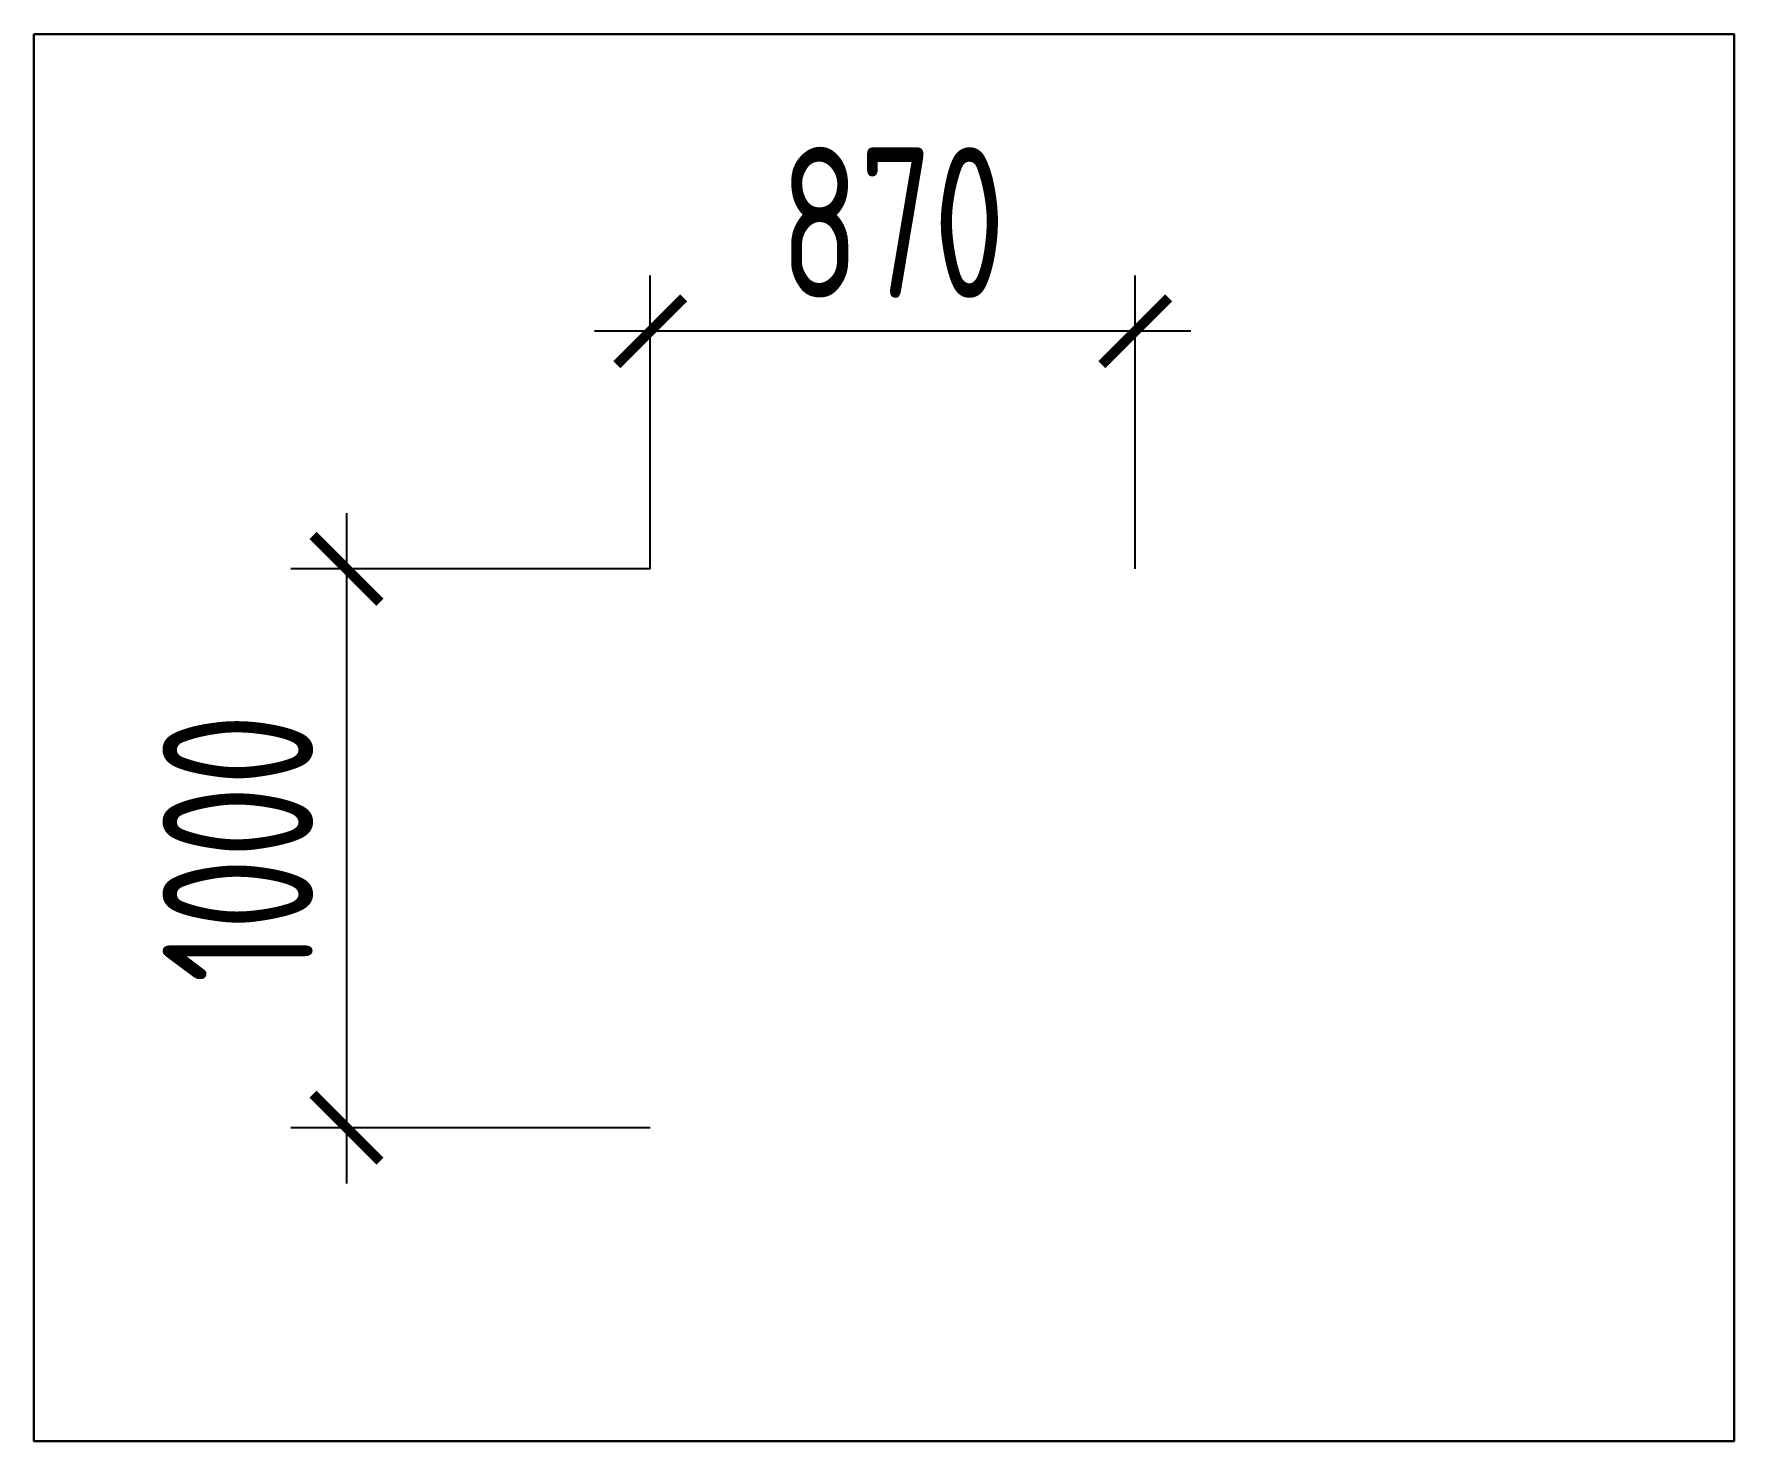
# Model space of a CAD drawing. Header units: millimetres. Extents: x -350007 to 536090, y -888 to 198380.
# Drawn here: x -54166 to -51117, y 114286 to 116810 of the extents above; entities that cross this region are included whole.
import ezdxf

# ---------------------------------------------------------------- set-up
doc = ezdxf.new("R2010")
doc.units = ezdxf.units.MM
doc.layers.add('АР_Размеры нов.', color=15, linetype='Continuous', lineweight=0)
doc.styles.add('ISOCPEUR', font='isocpeur.ttf', dxfattribs={"width": 0.7})
doc.dimstyles.new('R_100', dxfattribs={"dimtxt": 270, "dimasz": 120, "dimexe": 100, "dimexo": 0, "dimgap": 60, "dimtad": 1, "dimdec": 0, "dimrnd": 5, "dimzin": 0, "dimdsep": 46, "dimtxsty": 'ISOCPEUR', "dimblk": 'ARCHTICK', "dimcen": 0, "dimdle": 100, "dimclrd": 256, "dimclre": 256, "dimclrt": 256, "dimadec": 0, "dimazin": 0, "dimtfac": 2, "dimtdec": 0, "dimtofl": 0, "dimtmove": 1, "dimatfit": 3, "dimfxl": 1, "dimtvp": 3, "dimtolj": 1, "dimtzin": 0, "dimarcsym": 0})

# ---------------------------------------------------------------- blocks, each defined once
blk = doc.blocks.new('_ArchTick')
at = {"color": 0, "linetype": 'ByBlock', "const_width": 0.15}
blk.add_lwpolyline([(-0.5, -0.5), (0.5, 0.5)], dxfattribs=at)
blk = doc.blocks.new('*D6566')
at = {"layer": 'Defpoints', "color": 0, "transparency": 16777216}
for p in [(-53060.8, 116276.9), (-53060.8, 115850.7), (-52190.8, 115850.7)]:
    blk.add_point(p, dxfattribs=at)
at = {"layer": 'АР_Размеры нов.', "lineweight": -2, "transparency": 16777216}
for p, q in [((-53060.8, 115850.7), (-53060.8, 116376.9)), ((-52190.8, 115850.7), (-52190.8, 116376.9)), ((-52090.8, 116276.9), (-53160.8, 116276.9))]:
    blk.add_line(p, q, dxfattribs=at)
at = {"layer": 'АР_Размеры нов.', "lineweight": -2, "transparency": 16777216, "xscale": 120, "yscale": 120, "zscale": 120, "rotation": 180}
blk.add_blockref('_ArchTick', (-53060.8, 116276.9), dxfattribs=at)
at = {"layer": 'АР_Размеры нов.', "lineweight": -2, "transparency": 16777216, "xscale": 120, "yscale": 120, "zscale": 120}
blk.add_blockref('_ArchTick', (-52190.8, 116276.9), dxfattribs=at)
at = {"layer": 'АР_Размеры нов.', "transparency": 16777216, "insert": (-52625.8, 116471.9), "char_height": 270, "attachment_point": 5, "style": 'ISOCPEUR'}
blk.add_mtext('\\A1;870', dxfattribs=at)
blk = doc.blocks.new('*D6567')
at = {"layer": 'Defpoints', "color": 0, "transparency": 16777216}
for p in [(-53060.8, 115850.7), (-53605.5, 114848.3), (-53060.8, 114848.3)]:
    blk.add_point(p, dxfattribs=at)
at = {"layer": 'АР_Размеры нов.', "lineweight": -2, "transparency": 16777216}
for p, q in [((-53605.5, 115950.7), (-53605.5, 114748.3)), ((-53060.8, 115850.7), (-53705.5, 115850.7)), ((-53060.8, 114848.3), (-53705.5, 114848.3))]:
    blk.add_line(p, q, dxfattribs=at)
at = {"layer": 'АР_Размеры нов.', "lineweight": -2, "transparency": 16777216, "xscale": 120, "yscale": 120, "zscale": 120}
for p, rotation in [((-53605.5, 115850.7), 90), ((-53605.5, 114848.3), 270)]:
    blk.add_blockref('_ArchTick', p, dxfattribs=dict(at, rotation=rotation))
at = {"layer": 'АР_Размеры нов.', "transparency": 16777216, "insert": (-53800.5, 115349.5), "char_height": 270, "attachment_point": 5, "rotation": 90, "style": 'ISOCPEUR'}
blk.add_mtext('\\A1;1000', dxfattribs=at)

msp = doc.modelspace()

# ---------------------------------------------------------------- linework, layer by layer
at = {"color": 12, "lineweight": 30, "true_color": 0xe00000}
msp.add_lwpolyline([(-54166.1, 116810.1), (-51116.7, 116810.1), (-51116.7, 114286.3), (-54166.1, 114286.3)], close=True, dxfattribs=at)

# ---------------------------------------------------------------- dimensions: what is measured, and where the dimension line sits
at = {"layer": 'АР_Размеры нов.'}
dim = msp.add_linear_dim(base=(-53060.8, 116276.9), p1=(-52190.8, 115850.7), p2=(-53060.8, 115850.7), dimstyle='R_100', override={"dimpost": '\\X'}, dxfattribs=at)
dim.commit()
dim.dimension.update_dxf_attribs({"geometry": '*D6566', "text_midpoint": (-52625.8, 116471.9)})
dim = msp.add_linear_dim(base=(-53605.5, 114848.3), p1=(-53060.8, 115850.7), p2=(-53060.8, 114848.3), angle=90, dimstyle='R_100', override={"dimpost": '\\X'}, dxfattribs=at)
dim.commit()
dim.dimension.update_dxf_attribs({"geometry": '*D6567', "text_midpoint": (-53800.5, 115349.5)})

doc.saveas('drawing.dxf')
